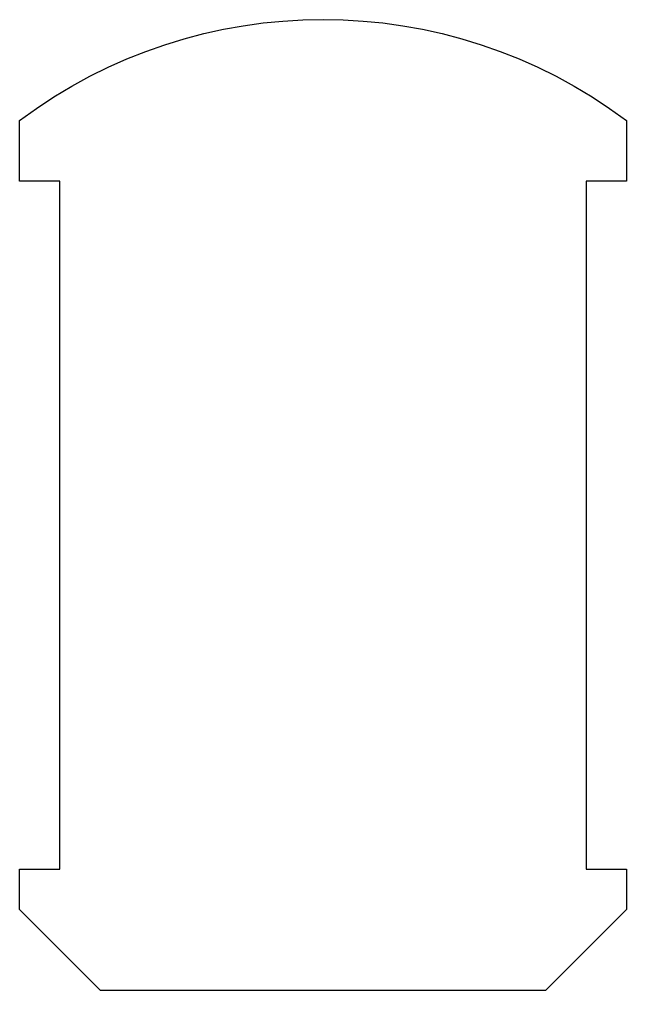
# Model space of a CAD drawing. Header units: millimetres. Extents: x 0 to 150, y 0 to 240.
import ezdxf

# ---------------------------------------------------------------- set-up
doc = ezdxf.new("R2010")
doc.units = ezdxf.units.MM
doc.layers.get('0').update_dxf_attribs({"linetype": 'CONTINUOUS'})

msp = doc.modelspace()

# ---------------------------------------------------------------- linework, layer by layer
msp.add_lwpolyline([(130, 0), (20, 0), (0, 20), (0, 30), (10, 30), (10, 200), (0, 200), (0, 215, -0.333333), (150, 215), (150, 200), (140, 200), (140, 30), (150, 30), (150, 20)], format="xyb", close=True)

doc.saveas('drawing.dxf')
